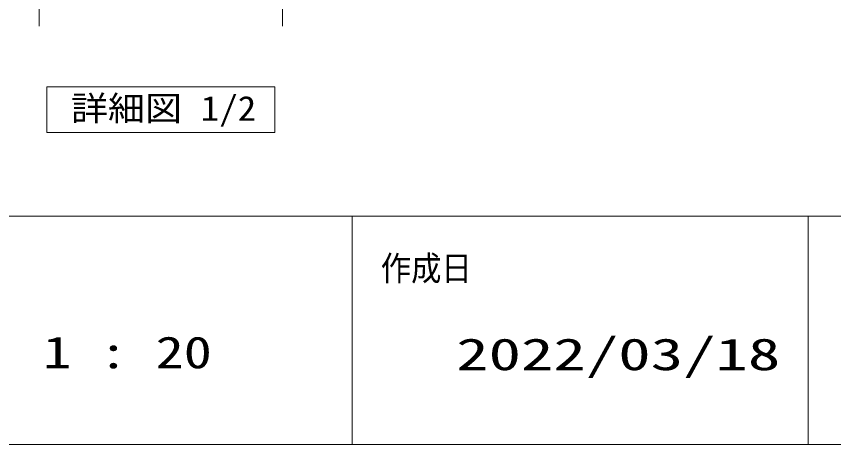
# Model space of a CAD drawing. Units: millimetres, scale not verified. Extents: x -6062 to 6062, y -3045 to 3045.
# Drawn here: x 271 to 1346, y -2770 to -2207 of the extents above; entities that cross this region are included whole.
import ezdxf
from ezdxf.enums import TextEntityAlignment as Align

# ---------------------------------------------------------------- set-up
doc = ezdxf.new("R2010")
doc.units = ezdxf.units.MM
doc.header["$LTSCALE"] = 20
for name, color, linetype, lineweight in [('0-1_2寸法-1', 7, 'Continuous', 9), ('0-3_2寸法-3', 7, 'Continuous', 9), ('0-5_1図面枠', 7, 'Continuous', 9)]:
    doc.layers.add(name, color=color, linetype=linetype, lineweight=lineweight)
doc.styles.add('ＭＳ ゴシック', font='')
doc.styles.get('ＭＳ ゴシック').set_extended_font_data('MS Gothic')

# ---------------------------------------------------------------- blocks, each defined once
blk = doc.blocks.new('グループ-44')
at = {"layer": '0-3_2寸法-3'}
blk.add_lwpolyline([(41963.7, -46000), (47963.7, -46000), (47963.7, -47200), (41963.7, -47200)], close=True, dxfattribs=at)
at = {"layer": '0-3_2寸法-3', "style": 'ＭＳ ゴシック', "width": 1.1}
blk.add_text('詳細図 1/2', height=650.9, dxfattribs=at).set_placement((42596.8, -47084.4), align=Align.BOTTOM_LEFT)
blk = doc.blocks.new('グループ-47')
at = {"layer": '0-5_1図面枠'}
for p, q in [((-80000, -49400), (80000, -49400)), ((50000, -49400), (50000, -55400)), ((62000, -49400), (62000, -55400))]:
    blk.add_line(p, q, dxfattribs=at)
blk.add_lwpolyline([(-80000, 55400), (80000, 55400), (80000, -55400), (-80000, -55400)], close=True, dxfattribs=at)
blk = doc.blocks.new('図面枠')
at = {"layer": '0-5_1図面枠'}
blk.add_blockref('グループ-47', (0, 0), dxfattribs=at)
at = {"layer": '0-5_1図面枠', "style": 'ＭＳ ゴシック'}
for s, height, width, p in [('作成日', 650.9, 0.9, (50749.9, -51287.2)), ('1 : 20', 836.9, 1.3, (41866.9, -53644.8))]:
    blk.add_text(s, height=height, dxfattribs=dict(at, width=width)).set_placement(p, align=Align.BOTTOM_LEFT)

msp = doc.modelspace()

# ---------------------------------------------------------------- linework, layer by layer
at = {"layer": '0-1_2寸法-1'}
for p, q in [((300.68, -2020), (300.68, -2220)), ((620.68, -2020), (620.68, -2220))]:
    msp.add_line(p, q, dxfattribs=at)

# ---------------------------------------------------------------- block references
at = {"layer": '0-3_2寸法-3', "xscale": 0.05, "yscale": 0.05}
msp.add_blockref('グループ-44', (-1787.5, 0), dxfattribs=at)
at = {"layer": '0-5_1図面枠', "xscale": 0.05, "yscale": 0.05}
msp.add_blockref('図面枠', (-1787.5, 0), dxfattribs=at)

# ---------------------------------------------------------------- texts
at = {"layer": '0-5_1図面枠', "style": 'ＭＳ ゴシック', "width": 1.5}
msp.add_text('2022/03/18', height=41.79, dxfattribs=at).set_placement((849.28, -2684.72), align=Align.BOTTOM_LEFT)

doc.saveas('drawing.dxf')
